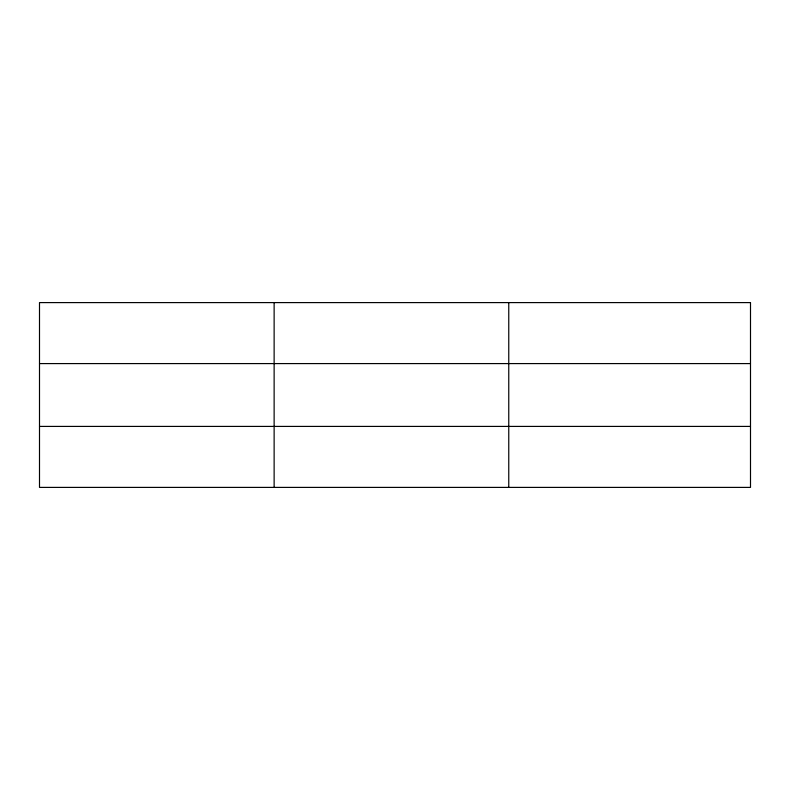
<?xml version="1.0" encoding="UTF-8"?>
<svg xmlns="http://www.w3.org/2000/svg" width="790" height="790" viewBox="0 0 790 790"><rect width="100%" height="100%" fill="white"/><g stroke="black" fill="none" stroke-linecap="round" stroke-linejoin="round"><path stroke-width="1.19" d="M274.13 302.6L274.13 487.4M39.5 363.588L750.5 363.588M39.5 426.412L750.5 426.412M508.76 302.6L508.76 487.4M750.5 302.6L750.5 487.4L39.5 487.4L39.5 302.6L750.5 302.6"/></g></svg>
